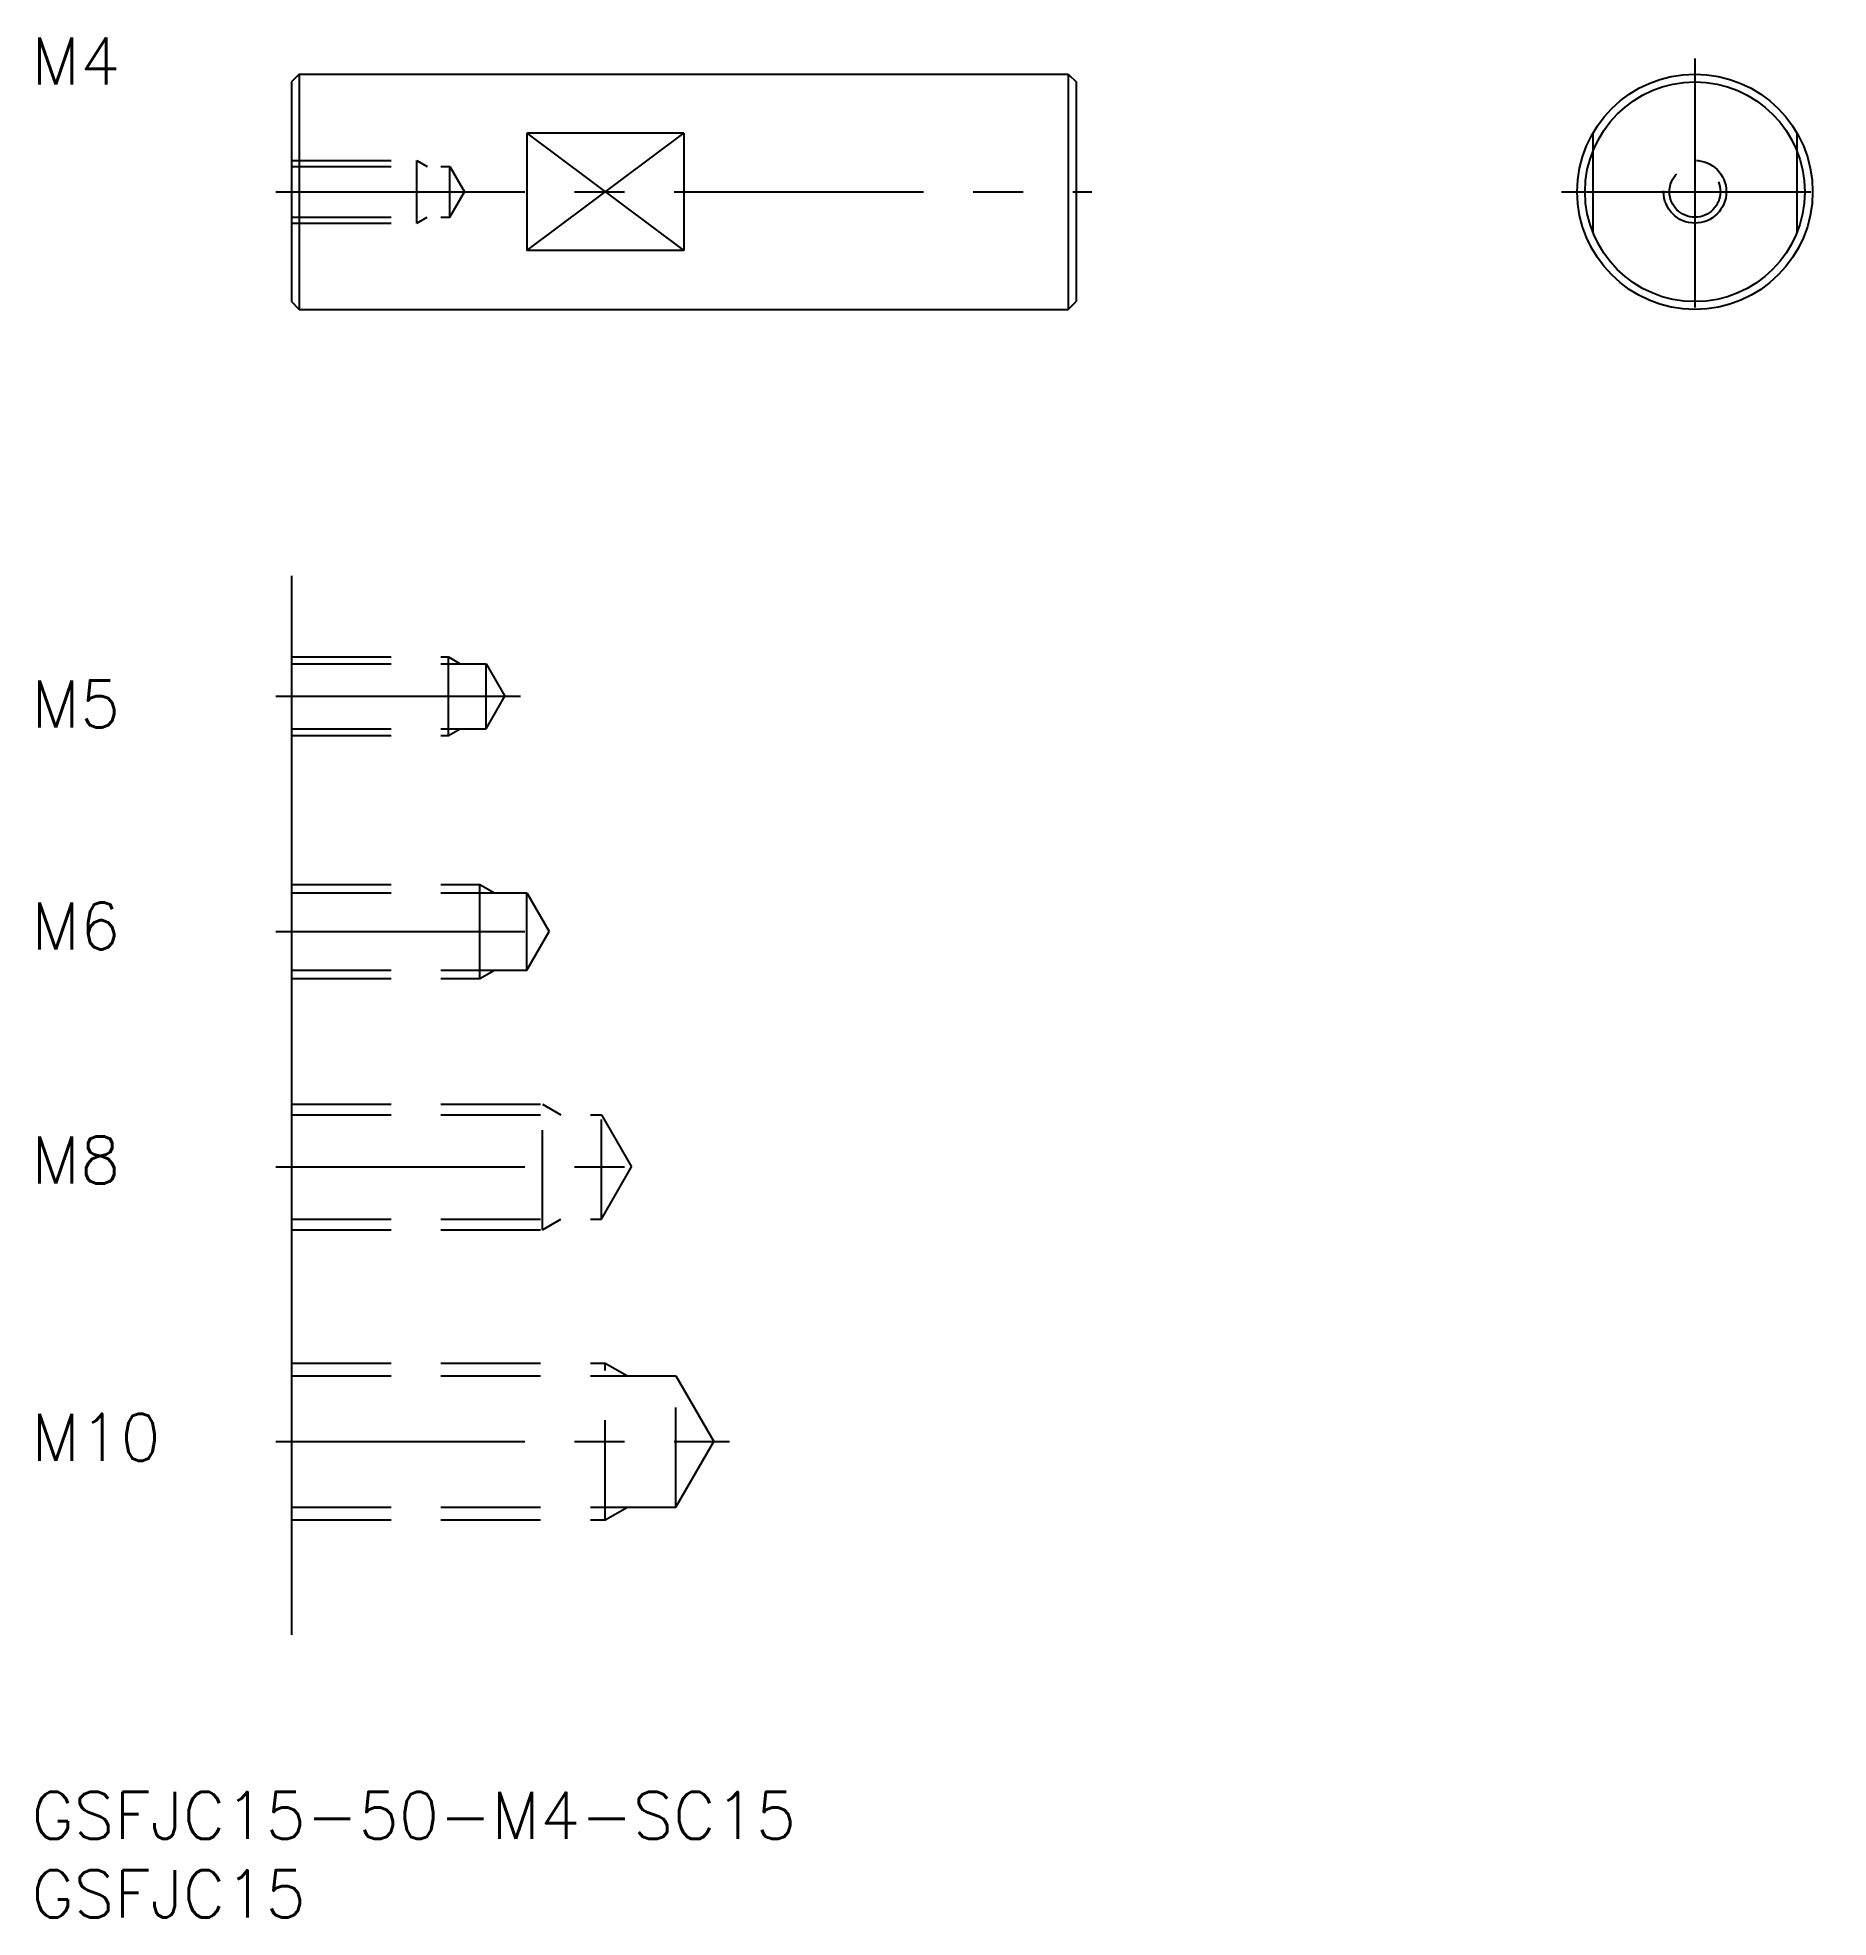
# Model space of a CAD drawing. Extents: x 0 to 115, y -8 to 112.
import ezdxf

# ---------------------------------------------------------------- set-up
doc = ezdxf.new("R2010")
doc.units = 0
doc.header["$LTSCALE"] = 0.5
doc.linetypes.add('CENTER', pattern=[50.8, 31.75, -6.35, 6.35, -6.35])
doc.linetypes.add('DASHED', pattern=[19.05, 12.7, -6.35])
for name, color, linetype in [('MSM_CENTER', 1, 'CENTER'), ('MSM_CONTINUOUS', 7, 'CONTINUOUS'), ('MSM_DASHED', 4, 'DASHED'), ('MSM_NARROW', 5, 'CONTINUOUS'), ('MSM_PART_NUMBER', 7, 'CONTINUOUS')]:
    doc.layers.add(name, color=color, linetype=linetype)
doc.styles.get("Standard").update_dxf_attribs({"font": 'txt.shx', "height": 3, "bigfont": 'bigfont.shx'})

# ---------------------------------------------------------------- blocks, each defined once
blk = doc.blocks.new('*U21')
at = {"layer": 'MSM_PART_NUMBER'}
blk.add_text('GSFJC15-50-M4-SC15', height=3, dxfattribs=at).set_placement((0, -3))
blk = doc.blocks.new('*U22')
at = {"layer": 'MSM_PART_NUMBER'}
blk.add_text('GSFJC15', height=3, dxfattribs=at).set_placement((0, -8))
blk = doc.blocks.new('*U24')
at = {"layer": 'MSM_PART_NUMBER'}
blk.add_text('M4', height=3, dxfattribs=at).set_placement((0, 108.81))
blk = doc.blocks.new('*U25')
at = {"layer": 'MSM_PART_NUMBER'}
blk.add_text('M5', height=3, dxfattribs=at).set_placement((0, 67.84))
blk = doc.blocks.new('*U26')
at = {"layer": 'MSM_PART_NUMBER'}
blk.add_text('M6', height=3, dxfattribs=at).set_placement((0, 53.69))
blk = doc.blocks.new('*U27')
at = {"layer": 'MSM_PART_NUMBER'}
blk.add_text('M8', height=3, dxfattribs=at).set_placement((0, 38.77))
blk = doc.blocks.new('*U28')
at = {"layer": 'MSM_PART_NUMBER'}
blk.add_text('M10', height=3, dxfattribs=at).set_placement((0, 21.1))

msp = doc.modelspace()

# ---------------------------------------------------------------- linework, layer by layer
at = {"layer": 'MSM_CENTER'}
for p, q in [((106, 110.48), (106, 93.48)), ((15.56, 101.98), (67.56, 101.98)), ((97.5, 101.98), (114.5, 101.98)), ((15.56, 69.83), (31.15, 69.83)), ((15.56, 54.83), (33.98, 54.83)), ((15.56, 39.83), (39.23, 39.83)), ((15.56, 22.33), (44.48, 22.33))]:
    msp.add_line(p, q, dxfattribs=at)
at = {"layer": 'MSM_CONTINUOUS'}
for p, q in [((17.06, 109.48), (16.56, 108.98)), ((17.06, 109.48), (66.06, 109.48)), ((17.06, 109.48), (17.06, 94.48)), ((66.06, 109.48), (66.56, 108.98)), ((66.06, 109.48), (66.06, 94.48)), ((16.56, 108.98), (16.56, 94.98)), ((66.56, 108.98), (66.56, 94.98)), ((31.56, 105.72), (31.56, 98.24)), ((41.56, 105.72), (31.56, 105.72)), ((41.56, 105.72), (41.56, 98.24)), ((41.56, 98.24), (31.56, 98.24)), ((16.56, 94.98), (17.06, 94.48)), ((66.06, 94.48), (66.56, 94.98)), ((17.06, 94.48), (66.06, 94.48)), ((16.56, 77.5), (16.56, 10))]:
    msp.add_line(p, q, dxfattribs=at)
for radius in [7.5, 7]:
    msp.add_circle((106, 101.98), radius, dxfattribs=at)
at = {"layer": 'MSM_DASHED'}
for p, q in [((99.5, 105.72), (99.5, 98.24)), ((112.5, 105.72), (112.5, 98.24)), ((16.56, 103.98), (24.56, 103.98)), ((16.56, 103.6), (26.66, 103.6)), ((24.56, 99.98), (24.56, 103.98)), ((24.56, 103.98), (25.22, 103.6)), ((26.66, 100.36), (26.66, 103.6)), ((26.66, 103.6), (27.6, 101.98)), ((26.66, 100.36), (27.6, 101.98)), ((16.56, 100.36), (26.66, 100.36)), ((16.56, 99.98), (24.56, 99.98)), ((24.56, 99.98), (25.22, 100.36)), ((16.56, 72.33), (26.56, 72.33)), ((16.56, 71.9), (28.96, 71.9)), ((26.56, 67.33), (26.56, 72.33)), ((26.56, 72.33), (27.31, 71.9)), ((28.96, 67.76), (28.96, 71.9)), ((28.96, 71.9), (30.15, 69.83)), ((28.96, 67.76), (30.15, 69.83)), ((16.56, 67.76), (28.96, 67.76)), ((16.56, 67.33), (26.56, 67.33)), ((26.56, 67.33), (27.31, 67.76)), ((16.56, 57.83), (28.56, 57.83)), ((28.56, 51.83), (28.56, 57.83)), ((28.56, 57.83), (29.5, 57.29)), ((16.56, 57.29), (31.56, 57.29)), ((31.56, 52.37), (31.56, 57.29)), ((31.56, 57.29), (32.98, 54.83)), ((31.56, 52.37), (32.98, 54.83)), ((16.56, 52.37), (31.56, 52.37)), ((16.56, 51.83), (28.56, 51.83)), ((28.56, 51.83), (29.5, 52.37)), ((16.56, 43.83), (32.56, 43.83)), ((16.56, 43.15), (36.31, 43.15)), ((32.56, 35.83), (32.56, 43.83)), ((32.56, 43.83), (33.73, 43.15)), ((36.31, 36.51), (36.31, 43.15)), ((36.31, 43.15), (38.23, 39.83)), ((36.31, 36.51), (38.23, 39.83)), ((16.56, 36.51), (36.31, 36.51)), ((32.56, 35.83), (33.73, 36.51)), ((16.56, 35.83), (32.56, 35.83)), ((16.56, 27.33), (36.56, 27.33)), ((16.56, 26.52), (41.06, 26.52)), ((36.56, 17.33), (36.56, 27.33)), ((36.56, 27.33), (37.97, 26.52)), ((41.06, 18.14), (41.06, 26.52)), ((41.06, 26.52), (43.48, 22.33)), ((41.06, 18.14), (43.48, 22.33)), ((16.56, 18.14), (41.06, 18.14)), ((36.56, 17.33), (37.97, 18.14)), ((16.56, 17.33), (36.56, 17.33))]:
    msp.add_line(p, q, dxfattribs=at)
for radius in [2, 1.62]:
    msp.add_circle((106, 101.98), radius, dxfattribs=at)
at = {"layer": 'MSM_NARROW'}
for p, q in [((31.56, 105.72), (41.56, 98.24)), ((31.56, 98.24), (41.56, 105.72))]:
    msp.add_line(p, q, dxfattribs=at)

# ---------------------------------------------------------------- block references
at = {"layer": 'MSM_CONTINUOUS'}
for name in ['*U24', '*U25', '*U26', '*U27', '*U28', '*U21', '*U22']:
    msp.add_blockref(name, (0, 0), dxfattribs=at)

doc.saveas('drawing.dxf')
